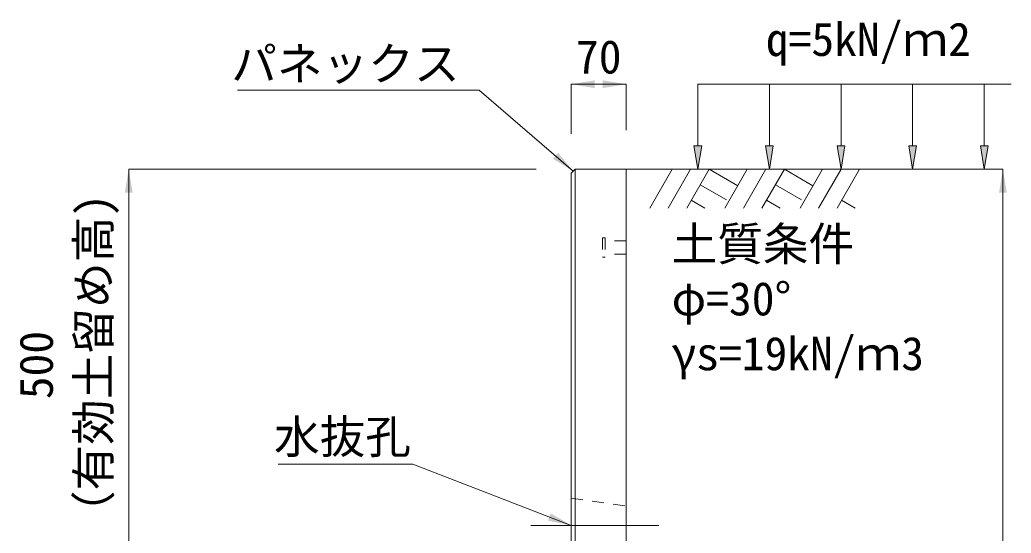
# Model space of a CAD drawing. Units: millimetres at full size. Extents: x 187207 to 255567, y 882048 to 905686.
# Drawn here: x 201245 to 202511, y 887406 to 888061 of the extents above; entities that cross this region are included whole.
import ezdxf
from ezdxf.enums import TextEntityAlignment as Align

# ---------------------------------------------------------------- set-up
doc = ezdxf.new("R2010")
doc.units = ezdxf.units.MM
doc.header["$LTSCALE"] = 20
doc.linetypes.add('USER1', pattern=[28.575, 19.05, -3.175, 3.175, -3.175])
doc.linetypes.add('USER2', pattern=[1.35, 0.75, -0.6])
for name, color, linetype, lineweight in [('0_2', 7, 'Continuous', 20), ('パネックス', 2, 'Continuous', 13), ('寸法線', 7, 'Continuous', 13), ('引出線', 4, 'Continuous', 13), ('ｲﾝｻｰﾄ', 3, 'USER2', 9), ('ﾊｯﾁﾝｸﾞ', 7, 'Continuous', 5)]:
    doc.layers.add(name, color=color, linetype=linetype, lineweight=lineweight)
doc.layers.add('文字', color=7, linetype='Continuous')
doc.styles.add('ＭＳ ゴシック', font='')
doc.styles.get('ＭＳ ゴシック').set_extended_font_data('MS Gothic')

# ---------------------------------------------------------------- blocks, each defined once
blk = doc.blocks.new('filled_arrow')
at = {"color": 0, "linetype": 'Continuous', "lineweight": -2}
blk.add_solid([(7.5, 1.25), (0, 0), (7.5, -1.25)], dxfattribs=at)

msp = doc.modelspace()

# ---------------------------------------------------------------- hatches: boundary and pattern name
at = {"layer": '寸法線'}
for points in [[(202115.79, 887900.37), (202110.79, 887870.37), (202105.79, 887900.37)], [(202207.2, 887900.37), (202202.2, 887870.37), (202197.2, 887900.37)], [(202298.61, 887900.37), (202293.61, 887870.37), (202288.61, 887900.37)], [(202390.03, 887900.37), (202385.03, 887870.37), (202380.03, 887900.37)], [(202481.44, 887900.37), (202476.44, 887870.37), (202471.44, 887900.37)]]:
    msp.add_hatch(color=256, dxfattribs=at).paths.add_polyline_path(points)

# ---------------------------------------------------------------- linework, layer by layer
at = {"layer": '0_2'}
msp.add_line((202019.37, 887870.37), (202419.37, 887870.37), dxfattribs=at)
at = {"layer": 'パネックス'}
for p, q in [((201949.37, 887865.37), (201954.37, 887870.37)), ((201949.37, 887370.37), (201949.37, 887865.37)), ((201954.37, 887870.37), (202019.37, 887870.37)), ((202019.37, 887870.37), (202019.37, 886490.37))]:
    msp.add_line(p, q, dxfattribs=at)
at = {"layer": 'パネックス', "lineweight": 5}
msp.add_line((201954.37, 887870.37), (201954.37, 887370.37), dxfattribs=at)
at = {"layer": 'パネックス', "linetype": 'USER2', "lineweight": 9}
msp.add_line((201949.37, 887450.37), (202019.37, 887440.37), dxfattribs=at)
at = {"layer": '寸法線'}
for p, q in [((201949.37, 887978.92), (202019.37, 887978.92)), ((201949.37, 887915.37), (201949.37, 887978.92)), ((202019.37, 887920.37), (202019.37, 887978.92)), ((201384.37, 887370.37), (201384.37, 887870.37)), ((201904.37, 887870.37), (201384.37, 887870.37)), ((202069.37, 887870.37), (202500.22, 887870.37)), ((202500.22, 886490.37), (202500.22, 887870.37))]:
    msp.add_line(p, q, dxfattribs=at)
at = {"layer": '寸法線', "lineweight": 9}
for p, q in [((202510.79, 887978.92), (202110.79, 887978.92)), ((202110.79, 887900.37), (202110.79, 887978.92)), ((202202.2, 887900.37), (202202.2, 887978.92)), ((202293.61, 887900.37), (202293.61, 887978.92)), ((202385.03, 887900.37), (202385.03, 887978.92)), ((202476.44, 887900.37), (202476.44, 887978.92))]:
    msp.add_line(p, q, dxfattribs=at)
at = {"layer": '寸法線', "linetype": 'USER1'}
msp.add_line((201897.52, 887415.37), (202061.23, 887415.37), dxfattribs=at)
at = {"layer": '寸法線', "lineweight": 9}
for points in [[(202115.79, 887900.37), (202110.79, 887870.37), (202105.79, 887900.37)], [(202207.2, 887900.37), (202202.2, 887870.37), (202197.2, 887900.37)], [(202298.61, 887900.37), (202293.61, 887870.37), (202288.61, 887900.37)], [(202390.03, 887900.37), (202385.03, 887870.37), (202380.03, 887900.37)], [(202481.44, 887900.37), (202476.44, 887870.37), (202471.44, 887900.37)]]:
    msp.add_lwpolyline(points, close=True, dxfattribs=at)
at = {"layer": '引出線'}
for points in [[(201951.87, 887867.87), (201831.66, 887971.33), (201523.41, 887971.33)], [(201949.37, 887415.37), (201746.91, 887493.82), (201575.17, 887493.82)]]:
    msp.add_lwpolyline(points, dxfattribs=at)
at = {"layer": 'ｲﾝｻｰﾄ'}
for p, q in [((201992.37, 887782.87), (201989.37, 887782.87)), ((201989.37, 887782.87), (201989.37, 887757.87)), ((201992.37, 887782.87), (201992.37, 887757.87)), ((202019.37, 887778.87), (201992.37, 887778.87)), ((202019.37, 887778.87), (202019.37, 887761.87)), ((202019.37, 887761.87), (201992.37, 887761.87)), ((201992.37, 887757.87), (201989.37, 887757.87))]:
    msp.add_line(p, q, dxfattribs=at)
at = {"layer": 'ﾊｯﾁﾝｸﾞ', "lineweight": 9}
for p, q in [((202078.02, 887870.36), (202049.37, 887820.74)), ((202101.64, 887870.36), (202072.99, 887820.74)), ((202125.27, 887870.36), (202096.62, 887820.74)), ((202125.27, 887870.36), (202161.83, 887849.25)), ((202174.02, 887870.36), (202145.37, 887820.74)), ((202197.64, 887870.36), (202168.99, 887820.74)), ((202221.27, 887870.36), (202192.62, 887820.74)), ((202221.27, 887870.36), (202257.83, 887849.25)), ((202270.02, 887870.36), (202241.37, 887820.74)), ((202293.64, 887870.36), (202264.99, 887820.74)), ((202317.26, 887870.36), (202288.62, 887820.74)), ((202113.84, 887850.58), (202147.26, 887831.29)), ((202209.84, 887850.58), (202243.26, 887831.29)), ((202102.42, 887830.79), (202119.84, 887820.74)), ((202198.42, 887830.79), (202215.84, 887820.74)), ((202294.42, 887830.79), (202311.83, 887820.74))]:
    msp.add_line(p, q, dxfattribs=at)

# ---------------------------------------------------------------- block references
at = {"layer": '寸法線', "xscale": 4, "yscale": 4}
msp.add_blockref('filled_arrow', (201949.37, 887978.92), dxfattribs=at)
for p, rotation in [((202019.37, 887978.92), 180), ((201384.37, 887870.37), 270), ((202500.22, 887870.37), 270)]:
    msp.add_blockref('filled_arrow', p, dxfattribs=dict(at, rotation=rotation))
at = {"layer": '引出線', "xscale": 4, "yscale": 4}
for p, rotation in [((201951.87, 887867.87), 139.3), ((201949.37, 887415.37), 158.8)]:
    msp.add_blockref('filled_arrow', p, dxfattribs=dict(at, rotation=rotation))

# ---------------------------------------------------------------- texts
at = {"layer": '寸法線', "style": 'ＭＳ ゴシック'}
msp.add_text('70', height=42.72, dxfattribs=at).set_placement((201984.37, 888013.92), align=Align.MIDDLE_CENTER)
for s, p in [('（有効土留め高)', (201373.58, 887401.84)), ('500', (201300.45, 887576.66))]:
    msp.add_text(s, height=42.72, rotation=90, dxfattribs=at).set_placement(p, align=Align.BOTTOM_LEFT)
for s, p in [('土質条件', (202077.34, 887796.38)), ('φ=30°', (202077.34, 887726.38)), ('γs=19kN/ｍ3', (202077.34, 887656.38))]:
    msp.add_text(s, height=42.72, dxfattribs=at).set_placement(p, align=Align.TOP_LEFT)
at = {"layer": '引出線', "style": 'ＭＳ ゴシック'}
for s, p in [('パネックス', (201806.66, 888026.47)), ('水抜孔', (201744.66, 887550.1))]:
    msp.add_text(s, height=42.72, dxfattribs=at).set_placement(p, align=Align.TOP_RIGHT)
at = {"layer": '文字', "style": 'ＭＳ ゴシック'}
msp.add_text('q=5kN/ｍ2', height=42.72, dxfattribs=at).set_placement((202197.67, 888002.19), align=Align.BOTTOM_LEFT)

doc.saveas('drawing.dxf')
